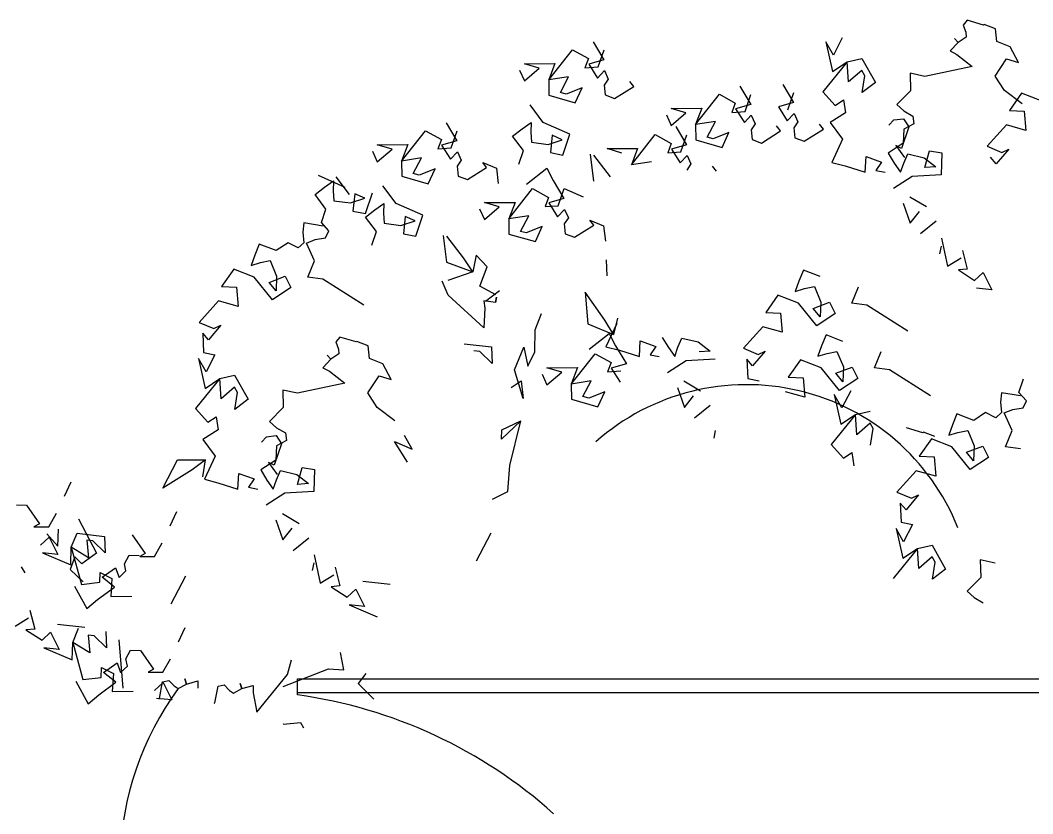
# Model space of a CAD drawing. Header units: millimetres. Extents: x 37301 to 64830, y 24173 to 38860.
# Drawn here: x 53104.6 to 53383.8, y 35534 to 35753 of the extents above; entities that cross this region are included whole.
import ezdxf

# ---------------------------------------------------------------- set-up
doc = ezdxf.new("R2010")
doc.units = ezdxf.units.MM

# ---------------------------------------------------------------- blocks, each defined once
blk = doc.blocks.new('A$C43EA375E')
for p, q in [((904.3830962711654, 1220.244978006064), (903.2785407798074, 1218.920313309013)), ((908.8791998857341, 1218.878905261933), (904.3830962711654, 1220.244978006064)), ((903.2785407798074, 1218.920313309013), (903.9682759726129, 1216.928244511663)), ((909.0355311007879, 1219.024927514672), (908.8791998857341, 1218.878905261933)), ((912.175654512801, 1217.856925915062), (909.0355311007879, 1219.024927514672)), ((912.511896633514, 1214.362886543452), (912.175654512801, 1217.856925915062)), ((869.9419411169074, 1215.353736962258), (867.466457963892, 1210.609219956278)), ((900.8823763141118, 1215.217525417983), (901.9052592152439, 1214.12242846477)), ((901.9052592152439, 1214.12242846477), (900.8823763141118, 1215.217525417983)), ((904.0735786603473, 1215.561868305384), (901.9052592152439, 1214.12242846477)), ((903.9682759726129, 1216.928244511663), (904.0735786603473, 1215.561868305384)), ((788.9824485042773, 1203.756477880358), (795.5356421144388, 1212.122244875013)), ((795.5356421144388, 1212.122244875013), (799.9417528630875, 1209.654520581543)), ((801.2138441065035, 1214.3059443264), (804.1800916837237, 1209.308265666544)), ((802.6298641124449, 1207.348646964013), (804.2511729085527, 1212.074014524996)), ((865.3687364319048, 1214.303145895778), (867.2146220849536, 1206.075180570661)), ((867.466457963892, 1210.609219956278), (865.3687364319048, 1214.303145895778)), ((901.9052592152439, 1214.12242846477), (899.7063461178623, 1211.775571453451)), ((899.7063461178623, 1211.775571453451), (901.4904389166913, 1210.805694970369)), ((916.246739947208, 1212.871647293746), (912.511896633514, 1214.362886543452)), ((918.5234451824508, 1208.553790214538), (916.246739947208, 1212.871647293746)), ((799.9417528630875, 1209.654520581543), (798.9801227012358, 1207.106095220029)), ((804.1800916837237, 1209.308265666544), (800.0148129583977, 1208.127989809095)), ((871.2424644278071, 1208.762933152794), (875.3541797445796, 1209.687526854753)), ((875.3541797445796, 1209.687526854753), (879.0461444752, 1203.055267545461)), ((901.4904389166913, 1210.805694970369), (905.7689345003746, 1207.478783096253)), ((912.0389834390662, 1204.84030751425), (915.22700186164, 1209.575679066657)), ((915.22700186164, 1209.575679066657), (918.5234451824508, 1208.553790214538)), ((780.9453378366015, 1206.459729681789), (782.2681713634811, 1203.536163966238)), ((782.259666618862, 1208.228484320521), (790.6919432626746, 1208.286947566151)), ((786.3316856817983, 1207.018449108183), (782.259666618862, 1208.228484320521)), ((782.2681713634811, 1203.536163966238), (786.3316856817983, 1207.018449108183)), ((790.6919432626746, 1208.286947566151), (788.9824485042773, 1203.756477880358)), ((798.9801227012358, 1207.106095220029), (802.6298641124449, 1207.348646964013)), ((800.0148129583977, 1208.127989809095), (802.4518554331444, 1204.299716736256)), ((802.4518554331444, 1204.299716736256), (804.3513226220093, 1206.333230505764)), ((804.3513226220093, 1206.333230505764), (805.4095982694707, 1203.994358430683)), ((871.2424644278071, 1208.762933152794), (864.57129012511, 1200.490942019104)), ((867.2146220849536, 1206.075180570661), (871.2424644278071, 1208.762933152794)), ((871.6619154931686, 1203.221440496921), (871.2424644278071, 1208.762933152794)), ((875.3540881285153, 1206.412924955665), (871.6619154931686, 1203.221440496921)), ((876.1512359650515, 1204.943753021836), (875.3540881285153, 1206.412924955665)), ((905.7689345003746, 1207.478783096253), (892.6596540221653, 1204.718749034285)), ((794.4756565214775, 1204.598348232984), (788.9824485042773, 1203.756477880358)), ((788.9824485042773, 1203.756477880358), (789.0095601798675, 1199.542175884425)), ((792.1996755161963, 1200.281216981887), (794.4756565214775, 1204.598348232984)), ((805.4095982694707, 1203.994358430683), (804.2903156177781, 1202.313856835543)), ((812.4207080090127, 1202.000867362201), (811.3250839383982, 1203.383641826987)), ((875.4378962451301, 1200.283643859505), (876.1512359650515, 1204.943753021836)), ((892.6596540221653, 1204.718749034285), (888.6019503930293, 1205.615471380829)), ((888.6019503930293, 1205.615471380829), (888.7410193541727, 1200.765574167549)), ((914.6283902087889, 1200.814531463265), (912.0389834390662, 1204.84030751425)), ((798.1897686952434, 1201.582713897406), (793.8108369046531, 1199.836166630565)), ((796.3038799585484, 1197.442088726043), (798.1897686952434, 1201.582713897406)), ((804.2903156177781, 1202.313856835543), (804.5684067280672, 1199.621972593545)), ((807.117450361111, 1198.662089849889), (812.4207080090127, 1202.000867362201)), ((841.7083695502661, 1202.01147261548), (844.6746171274863, 1197.013793955623)), ((853.4981075087271, 1202.523794020593), (856.4643550896726, 1197.526115353286)), ((864.57129012511, 1200.490942019104), (867.969651245483, 1196.75535414654)), ((879.0461444752, 1203.055267545461), (875.4378962451301, 1200.283643859505)), ((888.7410193541727, 1200.765574167549), (884.978715901234, 1196.958421561002)), ((919.5015778923116, 1197.164254929005), (914.6283902087889, 1200.814531463265)), ((789.0095601798675, 1199.542175884425), (796.3038799585484, 1197.442088726043)), ((793.8108369046531, 1199.836166630565), (792.1996755161963, 1200.281216981887)), ((804.5684067280672, 1199.621972593545), (807.117450361111, 1198.662089849889)), ((829.4769739480398, 1191.462006169438), (836.0301675582014, 1199.827773156642)), ((836.0301675582014, 1199.827773156642), (840.43627830685, 1197.360048870622)), ((843.1243895562075, 1195.054175253093), (844.7456983523152, 1199.779542814075)), ((854.9141275146685, 1195.566496658205), (856.5354363107763, 1200.291864219188)), ((867.969651245483, 1196.75535414654), (870.2353389123164, 1198.267261478185)), ((870.2353389123164, 1198.267261478185), (870.822650023707, 1194.656927782177)), ((919.3580351555429, 1200.149176034211), (916.0015065157495, 1195.362449879824)), ((925.0220839427493, 1197.925495493292), (919.3580351555429, 1200.149176034211)), ((787.4590438278101, 1192.029789376139), (783.8222934240184, 1196.908339398979)), ((822.7541920626245, 1195.9340126096), (831.1864687064372, 1195.99247584778)), ((826.8262111255608, 1194.723977397262), (822.7541920626245, 1195.9340126096)), ((831.1864687064372, 1195.99247584778), (829.4769739480398, 1191.462006169438)), ((840.43627830685, 1197.360048870622), (839.4746481449984, 1194.811623509108)), ((839.4746481449984, 1194.811623509108), (843.1243895562075, 1195.054175253093)), ((844.6746171274863, 1197.013793955623), (840.5093384021602, 1195.833518090724)), ((840.5093384021602, 1195.833518090724), (842.9463808769069, 1192.005245025336)), ((856.4643550896726, 1197.526115353286), (852.2990763606213, 1196.345839495837)), ((852.2990763606213, 1196.345839495837), (854.7361188390933, 1192.517566430449)), ((884.978715901234, 1196.958421561002), (886.8885462628386, 1195.227150167405)), ((886.8885462628386, 1195.227150167405), (889.4135035955987, 1193.777495416879)), ((916.0015065157495, 1195.362449879824), (920.1131961205683, 1195.195533747851)), ((920.1131961205683, 1195.195533747851), (920.5746093885682, 1189.863971482097)), ((821.4398632766388, 1194.165257963418), (822.7626968072436, 1191.241692247867)), ((822.7626968072436, 1191.241692247867), (826.8262111255608, 1194.723977397262)), ((834.97018196524, 1192.303876522064), (829.4769739480398, 1191.462006169438)), ((832.6942009599588, 1187.986745270967), (834.97018196524, 1192.303876522064)), ((842.9463808769069, 1192.005245025336), (844.8458480657719, 1194.038758794843)), ((844.8458480657719, 1194.038758794843), (845.9041237132333, 1191.699886719763)), ((854.7361188390933, 1192.517566430449), (856.6355860242329, 1194.551080199956)), ((857.6938616716943, 1192.212208124875), (856.5745790200017, 1190.531706522285)), ((856.6355860242329, 1194.551080199956), (857.6938616716943, 1192.212208124875)), ((870.822650023707, 1194.656927782177), (866.5850368635438, 1192.011105510473)), ((882.7386822187982, 1191.264712098121), (884.1232574553869, 1192.734348344683)), ((884.1232574553869, 1192.734348344683), (886.8084610486112, 1193.070885243892)), ((886.8084610486112, 1193.070885243892), (888.3188055613718, 1190.804200927793)), ((889.4135035955987, 1193.777495416879), (889.6444934354804, 1191.649778272092)), ((748.4317876109562, 1181.398900094508), (754.9849812211178, 1189.764667081713)), ((754.9849812211178, 1189.764667081713), (759.3910919734917, 1187.296942788243)), ((760.6631832131825, 1191.948366540551), (763.629430794128, 1186.950687873244)), ((762.0792032191239, 1184.991069178163), (763.7005120152317, 1189.716436739146)), ((779.0348734417639, 1188.29488016206), (781.6196585753642, 1190.305210764586)), ((781.6196585753642, 1190.305210764586), (784.1087302500091, 1192.028485867261)), ((784.1087302500091, 1192.028485867261), (784.0125975990377, 1189.349315534412)), ((784.0125975990377, 1189.349315534412), (784.2036501662515, 1186.574536162495)), ((794.8292005555413, 1188.779373074948), (787.4590438278101, 1192.029789376139)), ((824.0183343710087, 1190.888743075609), (826.9845819519542, 1185.891064415752)), ((829.4769739480398, 1191.462006169438), (829.5040856236301, 1187.247704173505)), ((845.9041237132333, 1191.699886719763), (844.7848410615406, 1190.019385117173)), ((844.7848410615406, 1190.019385117173), (845.0629321718297, 1187.327500882625)), ((847.6119758048735, 1186.367618138968), (852.9152334527753, 1189.70639565128)), ((852.9152334527753, 1189.70639565128), (851.8196093821607, 1191.089170116066)), ((856.5745790200017, 1190.531706522285), (856.8526701302908, 1187.839822287738)), ((859.4017137670598, 1186.87993953663), (864.7049714112363, 1190.218717056393)), ((864.7049714112363, 1190.218717056393), (863.6093473406218, 1191.601491521179)), ((866.5850368635438, 1192.011105510473), (870.0253344746016, 1187.393938194095)), ((888.3188055613718, 1190.804200927793), (886.2628908017359, 1184.884302998959)), ((886.8712449045561, 1190.23119417864), (886.7384933801077, 1186.299088041364)), ((889.6444934354804, 1191.649778272092), (886.8712449045561, 1190.23119417864)), ((915.2042681062303, 1191.373989763736), (909.8757470259152, 1185.453286740064)), ((920.5746093885682, 1189.863971482097), (915.2042681062303, 1191.373989763736)), ((759.3910919734917, 1187.296942788243), (758.4294618079148, 1184.748517434179)), ((763.629430794128, 1186.950687873244), (759.4641520650766, 1185.770412015795)), ((782.0016750851355, 1184.277238617718), (779.0348734417639, 1188.29488016206)), ((784.2036501662515, 1186.574536162495), (788.7982576423965, 1186.002189177155)), ((788.7982576423965, 1186.002189177155), (792.7230936111591, 1187.24757746148)), ((789.9472784856043, 1188.490406598031), (789.4679644638381, 1183.705992649376)), ((792.7230936111591, 1187.24757746148), (789.9472784856043, 1188.490406598031)), ((792.9139042393945, 1183.037510047733), (794.8292005555413, 1188.779373074948)), ((811.7869387687824, 1180.339276637017), (818.340132378944, 1188.705043624222)), ((818.340132378944, 1188.705043624222), (822.7462431313179, 1186.237319330751)), ((825.4343543769501, 1183.931445713221), (827.0556631730578, 1188.656813274204)), ((829.5040856236301, 1187.247704173505), (836.7984054023109, 1185.147617015123)), ((834.3053623484157, 1187.541694919645), (832.6942009599588, 1187.986745270967)), ((838.6842941390059, 1189.288242179035), (834.3053623484157, 1187.541694919645)), ((836.7984054023109, 1185.147617015123), (838.6842941390059, 1189.288242179035)), ((845.0629321718297, 1187.327500882625), (847.6119758048735, 1186.367618138968)), ((856.8526701302908, 1187.839822287738), (859.4017137670598, 1186.87993953663)), ((870.0253344746016, 1187.393938194095), (867.0043973596476, 1181.011980819582)), ((740.3946769432805, 1184.102151888489), (741.7175104738853, 1181.178586172938)), ((741.7090057292662, 1185.870906534671), (750.1412823693536, 1185.929369772851)), ((745.7810247884772, 1184.660871314883), (741.7090057292662, 1185.870906534671)), ((741.7175104738853, 1181.178586172938), (745.7810247884772, 1184.660871314883)), ((750.1412823693536, 1185.929369772851), (748.4317876109562, 1181.398900094508)), ((758.4294618079148, 1184.748517434179), (762.0792032191239, 1184.991069178163)), ((759.4641520650766, 1185.770412015795), (761.9011945435486, 1181.942138950407)), ((761.9011945435486, 1181.942138950407), (763.8006617286883, 1183.975652719914)), ((763.8006617286883, 1183.975652719914), (764.8589373761497, 1181.636780644833)), ((780.7567214229784, 1180.545058014869), (782.0016750851355, 1184.277238617718)), ((805.0641568870924, 1184.811283069729), (813.4964335271798, 1184.869746315359)), ((809.1361759463034, 1183.601247857391), (805.0641568870924, 1184.811283069729)), ((813.4964335271798, 1184.869746315359), (811.7869387687824, 1180.339276637017)), ((822.7462431313179, 1186.237319330751), (821.784612965741, 1183.688893969237)), ((821.784612965741, 1183.688893969237), (825.4343543769501, 1183.931445713221)), ((826.9845819519542, 1185.891064415752), (822.8193032229028, 1184.710788558304)), ((822.8193032229028, 1184.710788558304), (825.2563456976495, 1180.882515492915)), ((886.7384933801077, 1186.299088041364), (882.558236115583, 1183.566176633417)), ((884.668543701031, 1185.639627198755), (887.0599604556046, 1182.323631729066)), ((886.2628908017359, 1184.884302998959), (884.668543701031, 1185.639627198755)), ((892.7194091723941, 1179.582538026451), (893.9363204175315, 1184.23436409521)), ((893.9363204175315, 1184.23436409521), (897.3993432456336, 1183.660915921509)), ((909.8757470259152, 1185.453286740064), (913.9034865135036, 1183.775000008821)), ((915.8334642843984, 1184.699056978404), (912.3929989570461, 1180.584062772869)), ((913.9034865135036, 1183.775000008821), (915.8334642843984, 1184.699056978404)), ((753.9249956318818, 1182.240770447134), (748.4317876109562, 1181.398900094508)), ((748.4317876109562, 1181.398900094508), (748.4588992902718, 1177.184598098575)), ((751.6490146228753, 1177.923639196038), (753.9249956318818, 1182.240770447134)), ((764.8589373761497, 1181.636780644833), (763.7396547281824, 1179.956279042243)), ((770.7744230450771, 1181.026064041137), (774.5445357979916, 1179.444624858975)), ((771.870047119417, 1179.643289576351), (770.7744230450771, 1181.026064041137)), ((789.4679644638381, 1183.705992649376), (792.9139042393945, 1183.037510047733)), ((800.4399042771838, 1183.244255940496), (801.3631641985558, 1175.850453945875)), ((806.0537931257568, 1177.000483538091), (801.4197641843639, 1183.048395398139)), ((817.2801467859827, 1181.181146982192), (811.7869387687824, 1180.339276637017)), ((825.2563456976495, 1180.882515492915), (827.1558128865145, 1182.916029254972)), ((827.1558128865145, 1182.916029254972), (828.2140885339759, 1180.577157187342)), ((867.0043973596476, 1181.011980819582), (870.7384673366032, 1180.04727344501)), ((876.2766027608595, 1178.285322058081), (876.4864909099124, 1182.609503473222)), ((876.4864909099124, 1182.609503473222), (880.7659634211741, 1181.09921682912)), ((880.7659634211741, 1181.09921682912), (879.2135393777571, 1178.789859029531)), ((882.558236115583, 1183.566176633417), (884.2810911992274, 1180.781519795834)), ((886.8571274662099, 1180.84420953232), (888.0025640064559, 1183.378746333598)), ((888.0025640064559, 1183.378746333598), (892.5088655100844, 1182.315145972251)), ((892.5088655100844, 1182.315145972251), (895.7542803035758, 1179.780858668565)), ((897.3993432456336, 1183.660915921509), (897.1950779156468, 1177.611483986556)), ((912.3929989570461, 1180.584062772869), (910.798730042734, 1182.43088631618)), ((757.6391078056477, 1179.225136104106), (753.2601760113321, 1177.478588844716)), ((755.7532190652273, 1175.084510940193), (757.6391078056477, 1179.225136104106)), ((763.7396547281824, 1179.956279042243), (764.0177458347462, 1177.264394807696)), ((766.5667894715152, 1176.304512056588), (771.870047119417, 1179.643289576351)), ((774.5445357979916, 1179.444624858975), (775.0499477619014, 1175.211882318436)), ((782.8906915494881, 1175.049182894706), (788.4263217011176, 1179.432359810054)), ((788.4263217011176, 1179.432359810054), (790.2087813028775, 1176.012304741024)), ((828.2140885339759, 1180.577157187342), (827.0948058822833, 1178.896655584752)), ((835.2251982735179, 1178.583666111409), (834.1295742029033, 1179.966440576195)), ((870.7384673366032, 1180.04727344501), (876.2766027608595, 1178.285322058081)), ((879.2135393777571, 1178.789859029531), (881.7308941604279, 1178.286674375712)), ((884.2810911992274, 1180.781519795834), (886.014194571384, 1178.29928137648)), ((886.014194571384, 1178.29928137648), (886.8571274662099, 1180.84420953232)), ((895.7542803035758, 1179.780858668565), (892.7194091723941, 1179.582538026451)), ((732.893541865953, 1174.132014612734), (725.5233851382218, 1177.382430921375)), ((727.1518742600165, 1174.165126766145), (729.6409459309361, 1175.88840187627)), ((729.6409459309361, 1175.88840187627), (729.54481328369, 1173.209231535971)), ((734.0291664609395, 1172.173313672721), (730.3924160571478, 1177.051863695561)), ((748.4588992902718, 1177.184598098575), (755.7532190652273, 1175.084510940193)), ((753.2601760113321, 1177.478588844716), (751.6490146228753, 1177.923639196038)), ((764.0177458347462, 1177.264394807696), (766.5667894715152, 1176.304512056588)), ((790.2087813028775, 1176.012304741024), (793.175028883823, 1171.014626081168)), ((889.154317983397, 1177.131279776871), (884.0462322132371, 1173.824670705079)), ((897.1950779156468, 1177.611483986556), (889.154317983397, 1177.131279776871)), ((724.5670891264162, 1172.154796163618), (727.1518742600165, 1174.165126766145)), ((729.54481328369, 1173.209231535971), (729.7358658509038, 1170.434452164053)), ((738.4461199240468, 1166.897426049291), (740.3614162401936, 1172.639289076506)), ((746.9083829382143, 1169.672211590289), (743.2716325344227, 1174.55076161313)), ((777.9773857006512, 1165.462838302433), (784.530579314538, 1173.828605289637)), ((784.530579314538, 1173.828605289637), (788.9366900631867, 1171.360880996167)), ((791.6248013088189, 1169.055007386088), (793.2461101086519, 1173.78037494707)), ((793.2461101086519, 1173.78037494707), (798.5205240742944, 1171.470734494805)), ((727.5338907697878, 1168.137154619276), (724.5670891264162, 1172.154796163618)), ((729.7358658509038, 1170.434452164053), (734.3304733270488, 1169.862105178713)), ((734.3304733270488, 1169.862105178713), (738.2553092920862, 1171.107493463039)), ((735.4794941702567, 1172.350322599589), (735.0001801484905, 1167.565908650934)), ((738.2553092920862, 1171.107493463039), (735.4794941702567, 1172.350322599589)), ((771.2546038189612, 1169.934844742595), (779.6868804590486, 1169.993307980775)), ((775.3266228818975, 1168.724809522807), (771.2546038189612, 1169.934844742595)), ((779.6868804590486, 1169.993307980775), (777.9773857006512, 1165.462838302433)), ((788.9366900631867, 1171.360880996167), (787.975059901335, 1168.812455642103)), ((793.175028883823, 1171.014626081168), (789.0097501584969, 1169.834350223719)), ((789.0097501584969, 1169.834350223719), (791.4467926332436, 1166.006077158331)), ((886.7436553397856, 1169.776564504086), (888.6771044926427, 1164.259245756149)), ((888.5116917648993, 1171.551234769701), (893.1130476640246, 1168.818839791297)), ((726.2889371039055, 1164.404974023878), (727.5338907697878, 1168.137154619276)), ((735.0001801484905, 1167.565908650934), (738.4461199240468, 1166.897426049291)), ((738.4842125484429, 1165.93730237621), (741.0689976857684, 1167.947632978737)), ((741.0689976857684, 1167.947632978737), (743.5580693566881, 1169.670908081412)), ((743.5580693566881, 1169.670908081412), (743.4619367094419, 1166.991737748563)), ((743.4619367094419, 1166.991737748563), (743.6529892766557, 1164.216958369195)), ((754.2785396659456, 1166.421795281648), (746.9083829382143, 1169.672211590289)), ((769.9402750329755, 1168.166090096413), (771.2631085635803, 1165.242524380862)), ((771.2631085635803, 1165.242524380862), (775.3266228818975, 1168.724809522807)), ((787.975059901335, 1168.812455642103), (791.6248013088189, 1169.055007386088)), ((791.4467926332436, 1166.006077158331), (793.3462598221085, 1168.039590920388)), ((793.3462598221085, 1168.039590920388), (794.40453546957, 1165.700718852758)), ((888.6771044926427, 1164.259245756149), (891.2091148914478, 1167.503128568708)), ((721.4671187782369, 1164.303931753218), (721.173372128018, 1161.742981630444)), ((726.753561370977, 1163.465562525272), (721.4671187782369, 1164.303931753218)), ((728.3945389548026, 1162.109384964287), (726.2889371039055, 1164.404974023878)), ((741.4510141955398, 1161.919660831868), (738.4842125484429, 1165.93730237621)), ((743.6529892766557, 1164.216958369195), (748.2475967528007, 1163.644611383855)), ((748.2475967528007, 1163.644611383855), (752.1724327178381, 1164.889999675631)), ((749.3966175922833, 1166.132828804731), (748.9173035742424, 1161.348414863526)), ((752.1724327178381, 1164.889999675631), (749.3966175922833, 1166.132828804731)), ((752.3632433497987, 1160.679932254433), (754.2785396659456, 1166.421795281648)), ((783.4705937215767, 1166.304708655059), (777.9773857006512, 1165.462838302433)), ((777.9773857006512, 1165.462838302433), (778.0044973799668, 1161.2485363065)), ((781.1946127162955, 1161.987577396511), (783.4705937215767, 1166.304708655059)), ((794.40453546957, 1165.700718852758), (793.2852528178773, 1164.020217250168)), ((801.415645209112, 1163.707227784275), (800.3200211384974, 1165.090002241611)), ((800.3200211384974, 1165.090002241611), (804.0901338914118, 1163.508563066899)), ((895.8104707868479, 1164.770733590304), (891.4534865403257, 1161.2868551566)), ((721.173372128018, 1161.742981630444), (721.4669757382653, 1158.846310201167)), ((727.4370110863529, 1160.195311578988), (728.3945389548026, 1162.109384964287)), ((740.2060605296574, 1158.187480229019), (741.4510141955398, 1161.919660831868)), ((782.805774101027, 1161.54252705264), (781.1946127162955, 1161.987577396511)), ((787.1847058953426, 1163.289074312031), (782.805774101027, 1161.54252705264)), ((785.2988171586476, 1159.148449140667), (787.1847058953426, 1163.289074312031)), ((793.2852528178773, 1164.020217250168), (793.5633439281664, 1161.32833301562)), ((796.1123875612102, 1160.368450264513), (801.415645209112, 1163.707227784275)), ((804.0901338914118, 1163.508563066899), (804.5955458553217, 1159.275820526361)), ((717.1035675862513, 1158.845298665642), (713.8309623086534, 1156.661463419973)), ((719.8726152041636, 1157.41853184539), (717.1035675862513, 1158.845298665642)), ((721.4669757382653, 1158.846310201167), (719.8726152041636, 1157.41853184539)), ((722.172060956218, 1158.757976139962), (724.5652644941292, 1159.715749318778)), ((724.3729584412358, 1153.878899539887), (722.172060956218, 1158.757976139962)), ((724.5652644941292, 1159.715749318778), (727.4370110863529, 1160.195311578988)), ((748.9173035742424, 1161.348414863526), (752.3632433497987, 1160.679932254433)), ((759.8892433838628, 1160.886678147196), (760.81250330896, 1153.492876160025)), ((765.5031322324357, 1154.642905752241), (760.8691032947681, 1160.69081761229)), ((778.0044973799668, 1161.2485363065), (785.2988171586476, 1159.148449140667)), ((793.5633439281664, 1161.32833301562), (796.1123875612102, 1160.368450264513)), ((897.2618447402201, 1160.125844108939), (898.967448872485, 1152.345177310585)), ((709.1738578909717, 1158.465551558017), (707.915155825176, 1155.44260391134)), ((713.8309623086534, 1156.661463419973), (709.1738578909717, 1158.465551558017)), ((896.8703151875816, 1155.800996477782), (897.2442544372461, 1157.907857867955)), ((903.0526126371406, 1156.746846820294), (904.3912914851389, 1151.552819679558)), ((707.915155825176, 1155.44260391134), (706.9081723103009, 1152.587583939611)), ((706.9081723103009, 1152.587583939611), (709.4674625405751, 1153.38584998536)), ((709.4674625405751, 1153.38584998536), (712.1946138599596, 1153.932244847595)), ((712.1946138599596, 1153.932244847595), (713.9566924394749, 1149.650530475258)), ((722.5535710127733, 1149.381047549724), (724.3729584412358, 1153.878899539887)), ((760.81250330896, 1153.492876160025), (768.0243792691908, 1150.813323902964)), ((768.0243792691908, 1150.813323902964), (765.5031322324357, 1154.642905752241)), ((768.9492478975735, 1155.409678156554), (768.0243792691908, 1150.813323902964)), ((772.0118937426887, 1152.157586398601), (768.9492478975735, 1155.409678156554)), ((804.8264849567495, 1154.086211445808), (805.0215303571604, 1149.703197087228)), ((898.967448872485, 1152.345177310585), (902.678673387476, 1154.639985430121)), ((702.1251298607967, 1151.578861254334), (698.7686012210033, 1146.792135099947)), ((707.7891786480031, 1149.355180713414), (702.1251298607967, 1151.578861254334)), ((768.0243792691908, 1150.813323902964), (761.1946970680438, 1148.421730804323)), ((770.021508664795, 1146.820252883314), (772.0118937426887, 1152.157586398601)), ((859.2169233271561, 1151.299783314645), (857.9582212613604, 1148.276835675418)), ((863.8740277448378, 1149.495695176601), (859.2169233271561, 1151.299783314645)), ((904.3912914851389, 1151.552819679558), (901.9613885441504, 1151.333679813027)), ((901.9613885441504, 1151.333679813027), (906.406463635125, 1148.455208617329)), ((906.406463635125, 1148.455208617329), (908.7515100622259, 1150.645615491151)), ((908.7515100622259, 1150.645615491151), (911.1641507455788, 1145.868835891663)), ((712.8657073797367, 1143.101120236396), (707.7891786480031, 1149.355180713414)), ((711.8588803382299, 1147.886824372291), (716.3482008063875, 1149.609136897206)), ((713.788818960049, 1145.536268952369), (711.8588803382299, 1147.886824372291)), ((713.9566924394749, 1149.650530475258), (713.788818960049, 1145.536268952369)), ((716.3482008063875, 1149.609136897206), (717.9005342768214, 1146.460862654328)), ((726.669546813675, 1148.808498072504), (722.5535710127733, 1149.381047549724)), ((737.9969515548728, 1141.655811551093), (726.669546813675, 1148.808498072504)), ((761.2349586011551, 1144.426241110145), (759.5987264411233, 1148.246164414167)), ((857.9582212613604, 1148.276835675418), (856.9512377464853, 1145.421815696239)), ((698.7686012210033, 1146.792135099947), (702.8802908258222, 1146.625218967974)), ((702.8802908258222, 1146.625218967974), (703.341704093822, 1141.29365670222)), ((717.9005342768214, 1146.460862654328), (712.8657073797367, 1143.101120236396)), ((774.4038437949202, 1144.503730419158), (770.021508664795, 1146.820252883314)), ((775.4031824404083, 1145.541330176472), (771.5432011903904, 1142.601706410825)), ((804.4765266114555, 1137.440547856569), (798.9982638926886, 1145.196811537325)), ((798.9982638926886, 1145.196811537325), (799.7447616355203, 1136.473610426366)), ((856.9512377464853, 1145.421815696239), (859.5105279767595, 1146.220081741988)), ((859.5105279767595, 1146.220081741988), (862.237679296144, 1146.766476611673)), ((862.237679296144, 1146.766476611673), (863.9997578756593, 1142.484762231886)), ((872.5966364489577, 1142.215279306351), (874.4160238774202, 1146.713131296515)), ((911.1641507455788, 1145.868835891663), (906.9398676128767, 1146.317117567241)), ((697.9713628114841, 1142.803674983858), (692.6428417348943, 1136.882971960186)), ((703.341704093822, 1141.29365670222), (697.9713628114841, 1142.803674983858)), ((771.1181144648872, 1135.382223594069), (761.2349586011551, 1144.426241110145)), ((774.2649237112782, 1142.393899711847), (771.0762942628644, 1142.81294489938)), ((771.0762942628644, 1142.81294489938), (771.3279758551798, 1140.797925326108)), ((774.2649237112782, 1142.393899711847), (774.5586446458183, 1143.863340008139)), ((774.5586446458183, 1143.863340008139), (774.2649237112782, 1142.393899711847)), ((852.1681952969811, 1144.413093018412), (848.8116666571877, 1139.626366856574)), ((857.8322440841876, 1142.189412470042), (852.1681952969811, 1144.413093018412)), ((862.9087728159211, 1135.935351993024), (857.8322440841876, 1142.189412470042)), ((861.9019457744143, 1140.721056128918), (866.3912662425719, 1142.443368653833)), ((863.9997578756593, 1142.484762231886), (863.8318843962334, 1138.370500708997)), ((866.3912662425719, 1142.443368653833), (867.9435997130058, 1139.295094410955)), ((876.7126122498594, 1141.642729836582), (872.5966364489577, 1142.215279306351)), ((771.3279758551798, 1140.797925326108), (771.1181144648872, 1135.382223594069)), ((785.2667706133507, 1134.852780359864), (787.0289644347213, 1139.303237992405)), ((848.8116666571877, 1139.626366856574), (852.9233562620066, 1139.459450732052)), ((852.9233562620066, 1139.459450732052), (853.3847695300065, 1134.127888458847)), ((863.8318843962334, 1138.370500708997), (861.9019457744143, 1140.721056128918)), ((867.9435997130058, 1139.295094410955), (862.9087728159211, 1135.935351993024)), ((888.0400169910572, 1134.490043307721), (876.7126122498594, 1141.642729836582)), ((692.6428417348943, 1136.882971960186), (696.6705812187574, 1135.204685228943)), ((799.7447616355203, 1136.473610426366), (806.8470967793546, 1133.515910188734)), ((806.8470967793546, 1133.515910188734), (804.4765266114555, 1137.440547856569)), ((807.7468808935664, 1136.541033196329), (804.7259437748871, 1130.159075821816)), ((807.9498288193427, 1138.072864922761), (806.8470967793546, 1133.515910188734)), ((695.1600936660252, 1132.013747992992), (693.5658247479878, 1133.860571536302)), ((693.5658247479878, 1133.860571536302), (693.8174527222, 1128.570867161333)), ((698.6005589896522, 1136.128742198526), (695.1600936660252, 1132.013747992992)), ((696.6705812187574, 1135.204685228943), (698.6005589896522, 1136.128742198526)), ((785.1407409654639, 1128.765367644905), (785.2667706133507, 1134.852780359864)), ((800.1184462615929, 1129.456205937146), (805.6540764094971, 1133.839382852494)), ((805.6540764094971, 1133.839382852494), (807.4365360149823, 1130.419327783465)), ((848.0144282476685, 1135.637906740486), (842.6859071673534, 1129.717203716814)), ((853.3847695300065, 1134.127888458847), (848.0144282476685, 1135.637906740486)), ((731.4052751222334, 1132.833132634937), (730.3007196308754, 1131.508467937886)), ((730.3007196308754, 1131.508467937886), (730.9904548236809, 1129.516399140536)), ((735.9013787368021, 1131.467059890806), (731.4052751222334, 1132.833132634937)), ((736.0577099518559, 1131.613082143544), (735.9013787368021, 1131.467059890806)), ((739.197833363869, 1130.445080543935), (736.0577099518559, 1131.613082143544)), ((765.7095576310239, 1130.965579609453), (773.2506911614619, 1130.100263367473)), ((813.9981491798244, 1127.432417060315), (814.2080373288773, 1131.756598482906)), ((814.2080373288773, 1131.756598482906), (818.4875098364137, 1130.246311831354)), ((820.2797825308226, 1132.713271635651), (822.002637614467, 1129.928614798068)), ((824.5786738814495, 1129.991304534554), (825.7241104254208, 1132.525841335832)), ((825.7241104254208, 1132.525841335832), (830.230411925324, 1131.462240981936)), ((830.230411925324, 1131.462240981936), (833.4758267188154, 1128.927953670799)), ((865.4500123234175, 1133.400651204466), (864.1913102613471, 1130.377703557789)), ((870.1071167410992, 1131.596563066422), (865.4500123234175, 1133.400651204466)), ((693.8174527222, 1128.570867161333), (696.9641199679754, 1127.941891591131)), ((696.9641199679754, 1127.941891591131), (694.48863681496, 1123.197374592602)), ((731.0957575114153, 1128.150022934257), (728.9274380663119, 1126.710583093643)), ((730.9904548236809, 1129.516399140536), (731.0957575114153, 1128.150022934257)), ((739.534075484582, 1126.951041172325), (739.197833363869, 1130.445080543935)), ((770.0288951592229, 1128.848503316819), (768.3704504081688, 1129.057002338647)), ((773.3999580042146, 1125.552838544428), (770.0288951592229, 1128.848503316819)), ((773.2506911614619, 1130.100263367473), (773.3999580042146, 1125.552838544428)), ((779.5605270536325, 1123.768246780216), (782.1199603238783, 1130.024134378015)), ((782.1199603238783, 1130.024134378015), (783.2526862518571, 1124.776628675937)), ((783.2526862518571, 1124.776628675937), (785.1407409654639, 1128.765367644905)), ((795.205140412756, 1119.869861344873), (801.7583340229176, 1128.235628332078)), ((801.7583340229176, 1128.235628332078), (806.1644447715662, 1125.767904038607)), ((804.7259437748871, 1130.159075821816), (808.4600137518428, 1129.194368454694)), ((807.4365360149823, 1130.419327783465), (810.4027835922025, 1125.421649123608)), ((808.4600137518428, 1129.194368454694), (813.9981491798244, 1127.432417060315)), ((818.4875098364137, 1130.246311831354), (816.9350857929967, 1127.936954039215)), ((816.9350857929967, 1127.936954039215), (819.4524405793927, 1127.433769385397)), ((822.002637614467, 1129.928614798068), (823.7357409903489, 1127.446376378714)), ((823.7357409903489, 1127.446376378714), (824.5786738814495, 1129.991304534554)), ((833.4758267188154, 1128.927953670799), (830.4409555876337, 1128.729633036136)), ((842.6859071673534, 1129.717203716814), (846.7136466549418, 1128.038916985571)), ((848.6436244258366, 1128.962973955154), (845.2031590984843, 1124.847979749619)), ((846.7136466549418, 1128.038916985571), (848.6436244258366, 1128.962973955154)), ((864.1913102613471, 1130.377703557789), (863.1843267427466, 1127.52268357861)), ((863.1843267427466, 1127.52268357861), (865.7436169767461, 1128.32094963181)), ((865.7436169767461, 1128.32094963181), (868.4707682961307, 1128.867344494044)), ((868.4707682961307, 1128.867344494044), (870.2328468719206, 1124.585630114257)), ((878.8297254489444, 1124.316147196173), (880.6491128774069, 1128.813999186336)), ((694.48863681496, 1123.197374592602), (692.3909152829729, 1126.891300524651)), ((692.3909152829729, 1126.891300524651), (694.2368009360216, 1118.663335199534)), ((728.9274380663119, 1126.710583093643), (726.7285249689303, 1124.363726082324)), ((728.9274380663119, 1126.710583093643), (727.9045551651798, 1127.805680046856)), ((727.9045551651798, 1127.805680046856), (728.9274380663119, 1126.710583093643)), ((743.268918798276, 1125.459801922619), (739.534075484582, 1126.951041172325)), ((745.5456240335188, 1121.141944843411), (743.268918798276, 1125.459801922619)), ((806.1644447715662, 1125.767904038607), (805.2028146097146, 1123.219478677093)), ((810.4027835922025, 1125.421649123608), (806.2375048668764, 1124.24137326616)), ((826.8758644023619, 1126.278374786555), (821.7677786284767, 1122.971765707313)), ((834.9166243308864, 1126.75857899624), (826.8758644023619, 1126.278374786555)), ((845.2031590984843, 1124.847979749619), (843.6088901841722, 1126.694803292929)), ((843.6088901841722, 1126.694803292929), (843.8605181583844, 1121.40509891796)), ((858.4012842969678, 1126.513960900783), (855.0447556534491, 1121.727234738945)), ((864.0653330841742, 1124.290280359864), (858.4012842969678, 1126.513960900783)), ((726.7285249689303, 1124.363726082324), (728.5126177677594, 1123.393849599242)), ((728.5126177677594, 1123.393849599242), (732.7911133514426, 1120.066937725126)), ((781.9099167445384, 1115.876198711871), (779.5605270536325, 1123.768246780216)), ((787.168029741355, 1122.573113138854), (788.4908632719598, 1119.649547423302)), ((788.4823585273407, 1124.341867777585), (796.9146351711533, 1124.400331023216)), ((792.554377590277, 1123.131832565247), (788.4823585273407, 1124.341867777585)), ((788.4908632719598, 1119.649547423302), (792.554377590277, 1123.131832565247)), ((796.9146351711533, 1124.400331023216), (795.205140412756, 1119.869861344873)), ((805.2028146097146, 1123.219478677093), (808.8525560209237, 1123.462030421078)), ((806.2375048668764, 1124.24137326616), (808.6745473416231, 1120.413100200772)), ((869.1418618121825, 1118.036219882845), (864.0653330841742, 1124.290280359864)), ((868.1350347706757, 1122.82192401874), (872.6243552388332, 1124.544236543655)), ((870.0649733924947, 1120.471368598818), (868.1350347706757, 1122.82192401874)), ((870.2328468719206, 1124.585630114257), (870.0649733924947, 1120.471368598818)), ((872.6243552388332, 1124.544236543655), (874.1766887092672, 1121.395962300777)), ((882.9457012461207, 1123.743597718953), (878.8297254489444, 1124.316147196173)), ((894.2731059910438, 1116.590911197542), (882.9457012461207, 1123.743597718953)), ((698.2646432788752, 1121.351087781667), (691.593468976178, 1113.079096647977)), ((694.2368009360216, 1118.663335199534), (698.2646432788752, 1121.351087781667)), ((698.2646432788752, 1121.351087781667), (702.3763585956476, 1122.275681483626)), ((698.6840943442367, 1115.809595125794), (698.2646432788752, 1121.351087781667)), ((702.3763585956476, 1122.275681483626), (706.068323326268, 1115.643422174334)), ((732.7911133514426, 1120.066937725126), (719.6818328732334, 1117.306903663158)), ((739.0611622901342, 1117.428462143122), (742.249180712708, 1122.16383369553)), ((742.249180712708, 1122.16383369553), (745.5456240335188, 1121.141944843411)), ((778.5954398372851, 1118.940065118551), (781.3645935440145, 1120.787972617029)), ((781.3645935440145, 1120.787972617029), (781.9099167445384, 1115.876198711871)), ((800.6983484299562, 1120.711731690049), (795.205140412756, 1119.869861344873)), ((795.205140412756, 1119.869861344873), (795.2322520883463, 1115.65555934894)), ((798.422367424675, 1116.394600438952), (800.6983484299562, 1120.711731690049)), ((826.2332381838642, 1120.698329771935), (830.8345940792642, 1117.965934793531)), ((843.8605181583844, 1121.40509891796), (847.0071854041598, 1120.776123347759)), ((855.0447556534491, 1121.727234738945), (859.1564452582679, 1121.560318614423)), ((859.1564452582679, 1121.560318614423), (859.6178585299931, 1116.228756348669)), ((874.1766887092672, 1121.395962300777), (869.1418618121825, 1118.036219882845)), ((918.6486509600363, 1117.544409665345), (919.8936046259187, 1121.276590260743)), ((702.3762669795833, 1119.001079584538), (698.6840943442367, 1115.809595125794)), ((703.1734148161195, 1117.531907650708), (702.3762669795833, 1119.001079584538)), ((702.4600750961981, 1112.871798488378), (703.1734148161195, 1117.531907650708)), ((715.6241292440973, 1118.203626009702), (715.7631982052408, 1113.353728796422)), ((719.6818328732334, 1117.306903663158), (715.6241292440973, 1118.203626009702)), ((741.6505690598569, 1113.402686092138), (739.0611622901342, 1117.428462143122)), ((804.4124606037221, 1117.696097354471), (800.0335288131319, 1115.949550095081)), ((802.5265718670271, 1113.555472183108), (804.4124606037221, 1117.696097354471)), ((824.4652017550252, 1118.92365950632), (826.3986509078823, 1113.406340758383)), ((859.6178585299931, 1116.228756348669), (854.2475172476552, 1117.738774630307)), ((869.7710436442576, 1113.276604781925), (867.6733221159957, 1116.970530721425)), ((867.6733221159957, 1116.970530721425), (869.5192077690444, 1108.742565396308)), ((872.2465268009983, 1118.021121780454), (869.7710436442576, 1113.276604781925)), ((913.8268326343677, 1117.443367394685), (913.5330859841488, 1114.882417271911)), ((919.1132752271078, 1116.604998166739), (913.8268326343677, 1117.443367394685)), ((920.7542528109334, 1115.248820605754), (918.6486509600363, 1117.544409665345)), ((706.068323326268, 1115.643422174334), (702.4600750961981, 1112.871798488378)), ((795.2322520883463, 1115.65555934894), (802.5265718670271, 1113.555472183108)), ((800.0335288131319, 1115.949550095081), (798.422367424675, 1116.394600438952)), ((826.3986509078823, 1113.406340758383), (828.9306613066874, 1116.650223570942)), ((913.5330859841488, 1114.882417271911), (913.8266895943962, 1111.985745842635)), ((919.7967249424837, 1113.334747220456), (920.7542528109334, 1115.248820605754)), ((691.593468976178, 1113.079096647977), (694.991830096551, 1109.343508775412)), ((715.7631982052408, 1113.353728796422), (712.000894752302, 1109.546576189875)), ((746.5237567433796, 1109.752409557878), (741.6505690598569, 1113.402686092138)), ((833.5320172058127, 1113.917828592538), (829.1750329555653, 1110.433950158834)), ((873.5470501081727, 1111.430317978441), (866.8758758054755, 1103.158326844751)), ((869.5192077690444, 1108.742565396308), (873.5470501081727, 1111.430317978441)), ((873.5470501081727, 1111.430317978441), (877.6587654249452, 1112.354911672949)), ((873.9665011772595, 1105.888825322568), (873.5470501081727, 1111.430317978441)), ((901.5335717471025, 1111.604987199485), (900.2748696813069, 1108.582039552807)), ((906.1906761647842, 1109.800899061441), (901.5335717471025, 1111.604987199485)), ((909.4632814423821, 1111.98473430711), (906.1906761647842, 1109.800899061441)), ((912.2323290602944, 1110.557967486858), (909.4632814423821, 1111.98473430711)), ((913.8266895943962, 1111.985745842635), (912.2323290602944, 1110.557967486858)), ((914.5317748123489, 1111.89741178143), (916.9249783539854, 1112.855184960245)), ((916.7326722973667, 1107.018335181355), (914.5317748123489, 1111.89741178143)), ((916.9249783539854, 1112.855184960245), (919.7967249424837, 1113.334747220456)), ((694.991830096551, 1109.343508775412), (697.2575177633844, 1110.855416107058)), ((697.2575177633844, 1110.855416107058), (697.844828874775, 1107.245082418501)), ((712.000894752302, 1109.546576189875), (713.9107251139067, 1107.815304803728)), ((781.3223977284215, 1109.662788639843), (775.9519401611469, 1104.623665052532)), ((776.035915990331, 1107.226545478284), (781.3223977284215, 1109.662788639843)), ((778.217445638933, 1097.403338450074), (781.3223977284215, 1109.662788639843)), ((877.6586738126061, 1109.080309781312), (873.9665011772595, 1105.888825322568)), ((878.4558216491423, 1107.611137847482), (877.6586738126061, 1109.080309781312)), ((900.2748696813069, 1108.582039552807), (899.2678861664317, 1105.727019581079)), ((697.844828874775, 1107.245082418501), (693.6072157146118, 1104.599260139345)), ((711.1454363064549, 1105.322502973556), (713.8306398996792, 1105.659039872765)), ((713.8306398996792, 1105.659039872765), (715.3409844124399, 1103.392355556666)), ((713.9107251139067, 1107.815304803728), (716.4356824466668, 1106.365650045752)), ((716.4356824466668, 1106.365650045752), (716.6666722865484, 1104.237932908415)), ((751.3620391720615, 1101.845351348697), (749.2211798699282, 1105.704303356885)), ((775.9519401611469, 1104.623665052532), (776.035915990331, 1107.226545478284)), ((834.5918616065464, 1104.948091480016), (834.9658008524857, 1107.054952870189)), ((877.742481929221, 1102.951028685152), (878.4558216491423, 1107.611137847482)), ((892.1775331692479, 1106.402159537255), (887.6814295546792, 1107.768232273936)), ((892.3338643843017, 1106.548181789994), (892.1775331692479, 1106.402159537255)), ((895.4739877963148, 1105.380180190384), (892.3338643843017, 1106.548181789994)), ((899.2678861664317, 1105.727019581079), (901.8271763967059, 1106.525285626828)), ((901.8271763967059, 1106.525285626828), (904.5543277160905, 1107.071680496513)), ((904.5543277160905, 1107.071680496513), (906.3164062956057, 1102.789966116726)), ((914.9132848689042, 1102.520483191191), (916.7326722973667, 1107.018335181355)), ((693.6072157146118, 1104.599260139345), (697.0475133256696, 1099.982092822968)), ((709.7608610698662, 1103.852866726994), (711.1454363064549, 1105.322502973556)), ((715.3409844124399, 1103.392355556666), (713.2850696528039, 1097.472457627832)), ((713.8934237556241, 1102.819348807513), (713.7606722311757, 1098.887242670237)), ((716.6666722865484, 1104.237932908415), (713.8934237556241, 1102.819348807513)), ((750.0295882494829, 1098.257392580687), (746.4377334499441, 1103.983246873199)), ((746.4377334499441, 1103.983246873199), (751.3620391720615, 1101.845351348697)), ((866.8758758054755, 1103.158326844751), (870.2742369295738, 1099.422738964736)), ((894.4848437169276, 1104.718296895801), (891.1283150771342, 1099.931570741414)), ((900.148892504134, 1102.494616354882), (894.4848437169276, 1104.718296895801)), ((906.3164062956057, 1102.789966116726), (906.1485328161798, 1098.675704593837)), ((697.0475133256696, 1099.982092822968), (694.0265762107156, 1093.600135448455)), ((870.2742369295738, 1099.422738964736), (872.5399245926819, 1100.934646303832)), ((872.5399245926819, 1100.934646303832), (873.1272357077978, 1097.324312607824)), ((905.2254212358675, 1096.240555877864), (900.148892504134, 1102.494616354882)), ((904.2185941943608, 1101.026260013758), (908.7079146625183, 1102.748572538673)), ((906.1485328161798, 1098.675704593837), (904.2185941943608, 1101.026260013758)), ((908.7079146625183, 1102.748572538673), (910.2602481329523, 1099.600298295795)), ((919.0292606698058, 1101.947933713972), (914.9132848689042, 1102.520483191191)), ((682.6234964923642, 1091.160432773709), (686.6659502172552, 1098.926388244211)), ((686.6659502172552, 1098.926388244211), (694.3595290416561, 1098.926588448762)), ((694.3595290416561, 1098.926588448762), (690.662427430012, 1096.214795048415)), ((693.6257734493993, 1094.295880387604), (694.3595290416561, 1098.926588448762)), ((713.7606722311757, 1098.887242670237), (709.580414966651, 1096.15433126229)), ((713.2850696528039, 1097.472457627832), (711.690722552099, 1098.227781827628)), ((711.690722552099, 1098.227781827628), (714.0821393066726, 1094.911786357939)), ((777.708779615321, 1090.184922042369), (778.217445638933, 1097.403338450074)), ((891.1283150771342, 1099.931570741414), (895.240004681953, 1099.764654609441)), ((895.240004681953, 1099.764654609441), (895.7014179499529, 1094.433092343687)), ((910.2602481329523, 1099.600298295795), (905.2254212358675, 1096.240555877864)), ((690.662427430012, 1096.214795048415), (682.6234964923642, 1091.160432773709)), ((703.2987816119276, 1090.873476686954), (703.5086697609804, 1095.197658102094)), ((703.5086697609804, 1095.197658102094), (707.7881422722421, 1093.687371457993)), ((709.580414966651, 1096.15433126229), (711.3032700502954, 1093.369674424707)), ((713.879306317278, 1093.432364161193), (715.024742857524, 1095.966900962471)), ((715.024742857524, 1095.966900962471), (719.5310443611525, 1094.903300601124)), ((719.5310443611525, 1094.903300601124), (722.7764591546438, 1092.369013297438)), ((719.7415880234621, 1092.170692655324), (720.9584992685996, 1096.822518724083)), ((720.9584992685996, 1096.822518724083), (724.4215220967017, 1096.249070550381)), ((724.4215220967017, 1096.249070550381), (724.2172567667149, 1090.199638615429)), ((890.331076667615, 1095.943110625326), (885.0025555910252, 1090.022407601654)), ((895.7014179499529, 1094.433092343687), (890.331076667615, 1095.943110625326)), ((655.4409371921502, 1088.888005967318), (657.3058853121183, 1092.85925590533)), ((694.0265762107156, 1093.600135448455), (697.7606461876712, 1092.635428073882)), ((697.7606461876712, 1092.635428073882), (703.2987816119276, 1090.873476686954)), ((707.7881422722421, 1093.687371457993), (706.2357182288251, 1091.378013658404)), ((711.3032700502954, 1093.369674424707), (713.036373422452, 1090.887436005353)), ((713.036373422452, 1090.887436005353), (713.879306317278, 1093.432364161193)), ((722.7764591546438, 1092.369013297438), (719.7415880234621, 1092.170692655324)), ((706.2357182288251, 1091.378013658404), (708.7530730114959, 1090.874829004585)), ((716.1764968344651, 1089.719434405743), (711.0684110643051, 1086.412825333952)), ((724.2172567667149, 1090.199638615429), (716.1764968344651, 1089.719434405743)), ((773.518212349125, 1088.082304532706), (777.708779615321, 1090.184922042369)), ((885.0025555910252, 1090.022407601654), (889.0302950748883, 1088.344120870411)), ((890.960272845783, 1089.268177839994), (887.519807522156, 1085.153183634459)), ((889.0302950748883, 1088.344120870411), (890.960272845783, 1089.268177839994)), ((642.2592752324126, 1086.532064850509), (644.9814448291145, 1086.438304456949)), ((644.9814448291145, 1086.438304456949), (648.5937345036946, 1081.31743145275)), ((885.9255386041186, 1087.000007177769), (886.1771665783308, 1081.7103028028)), ((887.519807522156, 1085.153183634459), (885.9255386041186, 1087.000007177769)), ((651.1390876071237, 1080.472721475243), (653.2327875280462, 1084.18593724358)), ((684.5866778539203, 1080.71363850224), (686.4516259738884, 1084.684888440251)), ((715.5338706159673, 1084.139389398574), (720.1352265150927, 1081.40699442017)), ((648.5937345036946, 1081.31743145275), (647.0507399188064, 1080.46208063054)), ((647.0507399188064, 1080.46208063054), (651.1390876071237, 1080.472721475243)), ((659.3678513997875, 1082.636288802206), (664.2882351809822, 1073.217147263765)), ((713.7658341871283, 1082.364719132959), (715.6992833437107, 1076.847400385022)), ((886.1771665783308, 1081.7103028028), (889.3238338241063, 1081.081327232599)), ((889.3238338241063, 1081.081327232599), (886.8483506710909, 1076.336810234069)), ((650.5967929782055, 1078.56893055427), (653.591785927274, 1075.143821741521)), ((653.591785927274, 1075.143821741521), (653.8057063528977, 1079.853355581939)), ((657.3346677580557, 1074.806802044689), (658.9797307001136, 1078.686859290182)), ((658.9797307001136, 1078.686859290182), (666.5208642305515, 1077.821543055653)), ((666.5208642305515, 1077.821543055653), (666.6701310733042, 1073.274118225157)), ((674.1271854908846, 1078.26393699932), (677.7394751617394, 1073.143063995122)), ((715.6992833437107, 1076.847400385022), (718.2312937425158, 1080.091283197581)), ((769.0835455516062, 1071.07742331463), (773.1259992764972, 1078.843378777682)), ((884.7506291391037, 1080.030736166119), (886.5965147921524, 1071.802770841002)), ((886.8483506710909, 1076.336810234069), (884.7506291391037, 1080.030736166119)), ((648.87595401422, 1075.400839033603), (651.2210004413209, 1077.591245914876)), ((651.2210004413209, 1077.591245914876), (653.6336411246739, 1072.814466315388)), ((661.6406234809838, 1076.778282019376), (662.0821569831751, 1071.91795693624)), ((663.2990682283125, 1076.569782997548), (661.6406234809838, 1076.778282019376)), ((666.6701310733042, 1073.274118225157), (663.2990682283125, 1076.569782997548)), ((680.2848282688938, 1072.298354017615), (682.378528186091, 1076.011569778501)), ((722.8326496379159, 1077.358888219177), (718.4756653913937, 1073.875009785473)), ((890.624357135006, 1074.490523423135), (894.7360724517785, 1075.415117125093)), ((894.7360724517785, 1075.415117125093), (898.4280371823988, 1068.782857815801)), ((649.4093579919718, 1073.262747983515), (657.1712330700539, 1069.96729618597)), ((653.6336411246739, 1072.814466315388), (649.4093579919718, 1073.262747983515)), ((658.2981957765005, 1072.146805378675), (657.0146197238646, 1068.721622723221)), ((657.1712330700539, 1069.96729618597), (657.3346677580557, 1074.806802044689)), ((657.3346677580557, 1074.806802044689), (660.168407072284, 1064.56471605885)), ((662.0821569831751, 1071.91795693624), (657.3346677580557, 1074.806802044689)), ((660.2235866049014, 1070.220130900919), (658.2981957765005, 1072.146805378675)), ((664.2882351809822, 1073.217147263765), (660.2235866049014, 1070.220130900919)), ((672.0208570146642, 1070.254023085415), (673.3123764777265, 1072.632163721203)), ((673.3123764777265, 1072.632163721203), (676.0345460781537, 1072.538403327643)), ((677.7394751617394, 1073.143063995122), (676.1964805768512, 1072.287713165461)), ((676.1964805768512, 1072.287713165461), (680.2848282688938, 1072.298354017615)), ((724.2840235912881, 1072.713998737811), (725.989627723553, 1064.933331939458)), ((890.624357135006, 1074.490523423135), (883.9531828323088, 1066.218532289445)), ((886.5965147921524, 1071.802770841002), (890.624357135006, 1074.490523423135)), ((891.0438082040928, 1068.949030767261), (890.624357135006, 1074.490523423135)), ((894.7359808357141, 1072.140515226006), (891.0438082040928, 1068.949030767261)), ((895.5331286722503, 1070.671343292176), (894.7359808357141, 1072.140515226006)), ((644.6648288713477, 1067.730857173979), (643.5951732443355, 1069.443374659001)), ((672.4081276626966, 1068.272382165372), (672.0208570146642, 1070.254023085415)), ((723.8924940386496, 1068.389151106655), (724.2664332883141, 1070.496012496828)), ((730.0747914882086, 1069.335001449167), (731.413470336207, 1064.14097430843)), ((894.819788952329, 1066.011234129845), (895.5331286722503, 1070.671343292176)), ((912.0415467293642, 1070.446339304625), (907.9838431002281, 1071.34306165117)), ((907.9838431002281, 1071.34306165117), (908.1229120613716, 1066.493164437889)), ((657.0146197238646, 1068.721622723221), (660.6514274524234, 1065.296513910472)), ((665.1845832699619, 1065.149054574847), (665.2764928461693, 1067.871325130641)), ((665.2764928461693, 1067.871325130641), (668.5525517025671, 1066.244401018202)), ((665.8388485060714, 1066.530202995121), (669.5602709101222, 1069.127483504891)), ((669.2303575286351, 1063.839429038643), (665.8388485060714, 1066.530202995121)), ((669.5602709101222, 1069.127483504891), (670.5320748770318, 1066.520042057216)), ((670.5320748770318, 1066.520042057216), (672.4081276626966, 1068.272382165372)), ((684.9201267445169, 1059.202135029315), (688.9625804656825, 1066.968090492367)), ((725.989627723553, 1064.933331939458), (729.700852238544, 1067.228140058994)), ((898.4280371823988, 1068.782857815801), (894.819788952329, 1066.011234129845)), ((908.1229120613716, 1066.493164437889), (904.3606086084328, 1062.686011831343)), ((658.185320121207, 1064.068321350097), (661.6106458203576, 1057.893972407162)), ((660.168407072284, 1064.56471605885), (665.1845832699619, 1065.149054574847)), ((664.5708583267115, 1060.36603243935), (669.2303575286351, 1063.839429038643)), ((668.5525517025671, 1066.244401018202), (668.2327857995115, 1061.258872906744)), ((731.413470336207, 1064.14097430843), (728.9835673952184, 1063.9218344419)), ((728.9835673952184, 1063.9218344419), (733.428642486193, 1061.043363246202)), ((737.7240609721921, 1065.490394550442), (745.26519450263, 1064.625078308462)), ((668.2327857995115, 1061.258872906744), (673.989776120492, 1061.363487112402)), ((733.428642486193, 1061.043363246202), (735.7736889132939, 1063.233770120024)), ((735.7736889132939, 1063.233770120024), (738.1863295966468, 1058.456990520536)), ((904.3606086084328, 1062.686011831343), (906.2704389700375, 1060.954740445196)), ((906.2704389700375, 1060.954740445196), (908.7953963027976, 1059.505085687219)), ((661.6106458203576, 1057.893972407162), (664.5708583267115, 1060.36603243935)), ((738.1863295966468, 1058.456990520536), (733.9620464639447, 1058.905272196113)), ((733.9620464639447, 1058.905272196113), (741.7239215420268, 1055.609820391118)), ((641.8262089127384, 1053.058043654143), (645.5374334314547, 1055.352851773679)), ((645.9113726811192, 1057.459713163852), (647.2500515253923, 1052.265686023115)), ((653.5606421651028, 1053.615106265127), (661.1017756955407, 1052.749790023147)), ((686.8833081023477, 1048.755340757846), (688.7482562223158, 1052.726590695857)), ((647.2500515253923, 1052.265686023115), (644.8201485881291, 1052.046546156585)), ((644.8201485881291, 1052.046546156585), (649.2652236791037, 1049.168074960887)), ((649.2652236791037, 1049.168074960887), (651.6102701062046, 1051.358481834709)), ((651.6102701062046, 1051.358481834709), (654.0229107895575, 1046.581702235221)), ((657.7239374229393, 1048.574037964522), (659.3690003649972, 1052.454095217466)), ((663.6883378931961, 1050.337018917381), (662.0298931458674, 1050.545517939209)), ((662.0298931458674, 1050.545517939209), (662.4714266480587, 1045.685192856073)), ((667.0594007381878, 1047.04135415244), (663.6883378931961, 1050.337018917381)), ((666.9101338954351, 1051.588778975486), (667.0594007381878, 1047.04135415244)), ((649.7986276568554, 1047.029983910798), (657.5605027349375, 1043.734532105803)), ((654.0229107895575, 1046.581702235221), (649.7986276568554, 1047.029983910798)), ((657.5605027349375, 1043.734532105803), (657.7239374229393, 1048.574037964522)), ((657.7239374229393, 1048.574037964522), (660.5576767371676, 1038.331951978683)), ((662.4714266480587, 1045.685192856073), (657.7239374229393, 1048.574037964522)), ((671.6632004873536, 1035.954289916038), (670.5577131071768, 1049.305279406785)), ((672.4101266795478, 1044.021259012698), (673.7016461426101, 1046.399399648487)), ((673.7016461426101, 1046.399399648487), (676.423815739312, 1046.305639247476)), ((676.423815739312, 1046.305639247476), (680.0361054138921, 1041.184766250729)), ((732.4545707748912, 1040.990516278028), (731.5520946206234, 1045.757735583066)), ((665.5738529311202, 1038.91629049468), (665.6657625073276, 1041.638561057925)), ((665.6657625073276, 1041.638561057925), (668.9418213674508, 1040.011636938035)), ((666.228118170955, 1040.297438922405), (669.9495405750058, 1042.894719424724)), ((669.9495405750058, 1042.894719424724), (670.9213445419155, 1040.287277977049)), ((670.9213445419155, 1040.287277977049), (672.7973973275803, 1042.039618092655)), ((672.7973973275803, 1042.039618092655), (672.4101266795478, 1044.021259012698)), ((682.5814585173212, 1040.340056265771), (684.6751584382437, 1044.053272034108)), ((717.0004226425372, 1039.704262244582), (718.081247110822, 1043.716853450119)), ((660.5576767371676, 1038.331951978683), (665.5738529311202, 1038.91629049468)), ((669.6196271935187, 1037.606664958476), (666.228118170955, 1040.297438922405)), ((668.9418213674508, 1040.011636938035), (668.6220554643951, 1035.026108826577)), ((680.0361054138921, 1041.184766250729), (678.4931108290039, 1040.329415421068)), ((678.4931108290039, 1040.329415421068), (682.5814585173212, 1040.340056265771)), ((708.4923753114126, 1029.356114904463), (717.0004226425372, 1039.704262244582)), ((715.7965441243432, 1036.4421735062), (728.306211397954, 1041.235840934395)), ((728.306211397954, 1041.235840934395), (732.4545707748912, 1040.990516278028)), ((738.5842774780176, 1039.997873398542), (736.4449662239931, 1037.214940178274)), ((658.5745897860907, 1037.83555726993), (661.9999154852412, 1031.661208334445)), ((664.9601279915951, 1034.133268366634), (669.6196271935187, 1037.606664958476)), ((680.3183249244175, 1035.268173831581), (682.6633713515184, 1037.458580705404)), ((681.6665241094015, 1033.101992170393), (682.5338508607529, 1037.720308619618)), ((682.5338508607529, 1037.720308619618), (684.2191067905806, 1038.087312492608)), ((682.6633713515184, 1037.458580705404), (685.0760120348714, 1032.681801105916)), ((684.2191067905806, 1038.087312492608), (685.6666210898838, 1036.554741109788)), ((685.6666210898838, 1036.554741109788), (686.8295208634518, 1035.829664076745)), ((686.8295208634518, 1035.829664076745), (689.1083493204496, 1037.08685823816)), ((689.1083493204496, 1037.08685823816), (688.6102125243924, 1038.500147487103)), ((688.6102125243924, 1038.500147487103), (689.1083493204496, 1037.08685823816)), ((689.1083493204496, 1037.08685823816), (692.2059403257153, 1037.951662602901)), ((692.2059403257153, 1037.951662602901), (692.2411195495806, 1035.92129072833)), ((696.9458006592176, 1031.868713150799), (697.813127410569, 1036.487029592573)), ((697.813127410569, 1036.487029592573), (699.4983833366714, 1036.854033473014)), ((699.4983833366714, 1036.854033473014), (700.9458976397, 1035.321462082743)), ((702.1087974132679, 1034.5963850497), (704.3876258665405, 1035.853579218566)), ((703.8894890742085, 1037.266868467509), (704.3876258665405, 1035.853579218566)), ((704.3876258665405, 1035.853579218566), (703.8894890742085, 1037.266868467509)), ((704.3876258665405, 1035.853579218566), (707.4852168755315, 1036.718383575856)), ((707.4852168755315, 1036.718383575856), (707.5203960993967, 1034.688011708736)), ((719.7382043385587, 1038.531920517861), (1052.64871259869, 1038.531920517861)), ((719.7382043385587, 1034.055162931859), (719.7382043385587, 1038.531920517861)), ((736.4449662239931, 1037.214940178274), (740.7235887283168, 1032.93349878776)), ((661.9999154852412, 1031.661208334445), (664.9601279915951, 1034.133268366634)), ((668.6220554643951, 1035.026108826577), (674.3790457853756, 1035.130723039686)), ((685.0760120348714, 1032.681801105916), (680.8517289021693, 1033.130082781493)), ((681.4647691668652, 1033.030880357205), (681.6665241094015, 1033.101992170393)), ((700.9458976397, 1035.321462082743), (702.1087974132679, 1034.5963850497)), ((707.5203960993967, 1034.688011708736), (708.4923753114126, 1029.356114904463)), ((719.7382043385587, 1034.740861351668), (1052.64871259869, 1034.740861351668)), ((696.744045712956, 1031.797601337611), (696.9458006592176, 1031.868713150799)), ((715.7297042207501, 1026.214143174767), (715.8543812790595, 1026.040311138212)), ((715.8543812790595, 1026.040311138212), (720.5310324178718, 1026.498608644187)), ((720.5310324178718, 1026.498608644187), (721.3545158030174, 1024.983136932432))]:
    blk.add_line(p, q)
for centre, radius, start, end in [((843.5479536214552, 1056.963046613216), 62.72186618540258, 21.74070208991492, 131.4842642191898), ((753.929130126693, 986.5951109184616), 83.22498896463355, 143.7305215735067, 212.4920188638105), ((701.6676363506995, 902.7308349190944), 132.5617763773334, 48.02626883614124, 82.16515452239994)]:
    blk.add_arc(centre, radius, start, end)

msp = doc.modelspace()

# ---------------------------------------------------------------- block references
msp.add_blockref('A$C43EA375E', (52461.33353224956, 34532.74692889822))

doc.saveas('drawing.dxf')
